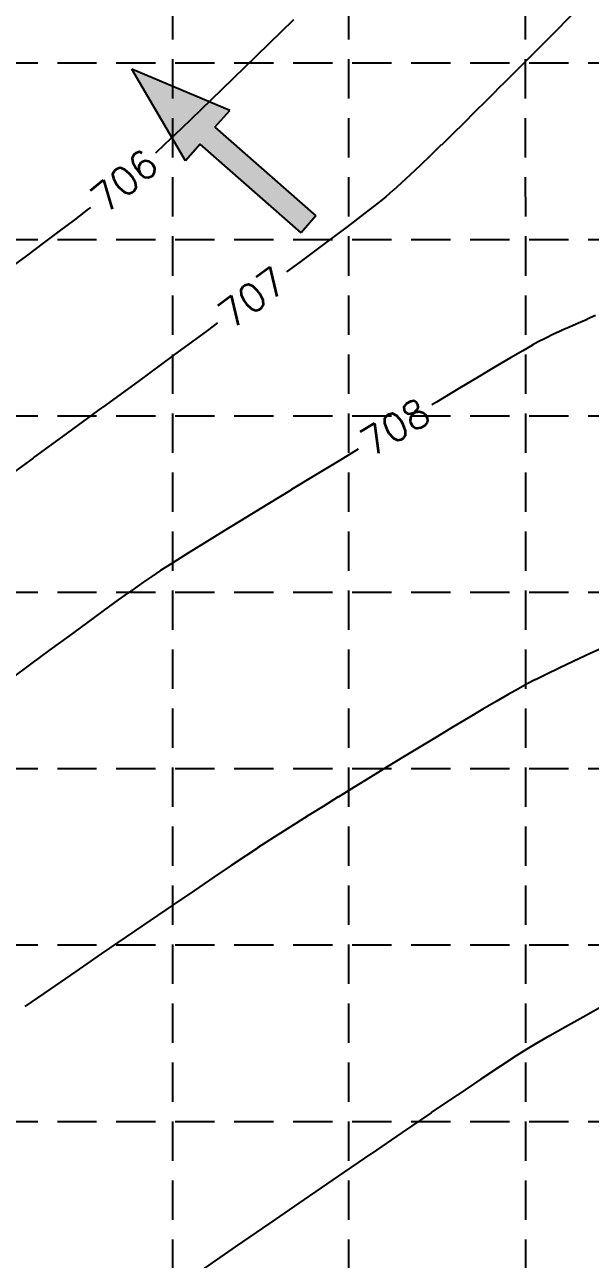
# Model space of a CAD drawing. Extents: x 5513 to 6525, y 3862 to 5479.
# Drawn here: x 5644.8 to 5725.7, y 4751.7 to 4928.2 of the extents above; entities that cross this region are included whole.
import ezdxf

# ---------------------------------------------------------------- set-up
doc = ezdxf.new("R2010")
doc.units = 0
doc.header["$LTSCALE"] = 50
doc.header["$MEASUREMENT"] = 0
doc.linetypes.add('HIDDEN', pattern=[0.375, 0.25, -0.125])
for name, color, linetype in [('C-DRNG-FLOW-ARRW', 7, 'Continuous'), ('CONT-MJR', 6, 'Continuous'), ('CONT-MNR', 14, 'Continuous'), ('GRID', 254, 'HIDDEN')]:
    doc.layers.add(name, color=color, linetype=linetype)
doc.styles.add('L80', font='simplex', dxfattribs={"height": 4})

# ---------------------------------------------------------------- blocks, each defined once
blk = doc.blocks.new('tf')
for p, q in [((0.0358, 0.1557), (-0.0842, 0.0957)), ((0.0358, 0.1157), (0.0358, 0.1557)), ((0.0358, 0.1157), (0.1958, 0.1157)), ((0.1958, 0.1157), (0.1958, 0.0757)), ((0.0358, 0.0357), (-0.0842, 0.0957)), ((0.0358, 0.0757), (0.0358, 0.0357)), ((0.1958, 0.0757), (0.0358, 0.0757))]:
    blk.add_line(p, q)
for points in [[(0.0358, 0.1557), (0.0358, 0.0357), (-0.0842, 0.0957), (0.0358, 0.0357)], [(0.1958, 0.0757), (0.1958, 0.1157), (0.0358, 0.0757), (0.0358, 0.1157)]]:
    blk.add_solid(points)

msp = doc.modelspace()

# ---------------------------------------------------------------- linework, layer by layer
at = {"layer": 'CONT-MJR', "color": 42, "elevation": 710}
for points in [[(5727.6, 4787.95), (5724.73, 4786.37)], [(5722.16, 4784.94), (5719.93, 4783.69)], [(5716.66, 4781.79), (5715.12, 4780.81)], [(5710.1, 4777.5), (5706.77, 4775.26)], [(5694.37, 4766.83), (5689.68, 4763.62)], [(5689.68, 4763.62), (5684.83, 4760.29)], [(5684.83, 4760.29), (5679.9, 4756.9)], [(5674.95, 4753.5), (5670.07, 4750.14)]]:
    msp.add_lwpolyline(points, dxfattribs=at)
at = {"layer": 'CONT-MJR', "color": 42, "extrusion": (0.485242, -0.87438, 0), "elevation": -1407.22}
msp.add_lwpolyline([(7328.14, 710), (7325.2, 710)], dxfattribs=at)
at = {"layer": 'CONT-MJR', "color": 42, "extrusion": (0.497467, -0.867483, 0), "elevation": -1304.29}
msp.add_lwpolyline([(7341.66, 710), (7339.53, 710)], dxfattribs=at)
at = {"layer": 'CONT-MJR', "color": 42, "extrusion": (0.509933, -0.860214, 0), "elevation": -1198.25}
msp.add_lwpolyline([(7357.59, 710), (7355.94, 710)], dxfattribs=at)
at = {"layer": 'CONT-MJR', "color": 42, "extrusion": (0.547516, -0.836795, 0), "elevation": -871.44}
msp.add_lwpolyline([(7399.95, 710), (7397.31, 710)], dxfattribs=at)
at = {"layer": 'CONT-MJR', "color": 42, "extrusion": (0.554109, -0.832444, 0), "elevation": -812.98}
msp.add_lwpolyline([(7403.96, 710), (7400.59, 710)], dxfattribs=at)
at = {"layer": 'CONT-MJR', "color": 42, "extrusion": (-0.560571, 0.828107, 0), "elevation": 755.38}
msp.add_lwpolyline([(-7402.68, 710), (-7398.12, 710)], dxfattribs=at)
at = {"layer": 'CONT-MJR', "color": 42, "extrusion": (-0.562389, 0.826873, 0), "elevation": 739.11}
msp.add_lwpolyline([(-7399.76, 710), (-7394.73, 710)], dxfattribs=at)
at = {"layer": 'CONT-MJR', "color": 42, "extrusion": (0.563743, -0.82595, 0), "elevation": -727}
msp.add_lwpolyline([(7395.93, 710), (7390.54, 710)], dxfattribs=at)
at = {"layer": 'CONT-MJR', "color": 42, "extrusion": (0.566837, -0.82383, 0), "elevation": -699.3}
msp.add_lwpolyline([(7375.66, 710), (7369.66, 710)], dxfattribs=at)
at = {"layer": 'CONT-MNR', "color": 42, "extrusion": (0.710868, -0.703325, 0), "elevation": 601.22}
msp.add_lwpolyline([(7531.59, 707), (7527.56, 707)], dxfattribs=at)
at = {"layer": 'CONT-MNR', "color": 42, "extrusion": (0.697703, -0.716387, 0), "elevation": 434.23}
msp.add_lwpolyline([(7510.35, 706), (7505.39, 706)], dxfattribs=at)
at = {"layer": 'CONT-MNR', "color": 42, "extrusion": (0.710019, -0.704182, 0), "elevation": 592.15}
msp.add_lwpolyline([(7528.28, 707), (7525.38, 707)], dxfattribs=at)
at = {"layer": 'CONT-MNR', "color": 42, "extrusion": (0.696687, -0.717375, 0), "elevation": 423.59}
msp.add_lwpolyline([(7506, 706), (7501.21, 706)], dxfattribs=at)
at = {"layer": 'CONT-MNR', "color": 42, "extrusion": (0.704823, -0.709383, 0), "elevation": 536.81}
msp.add_lwpolyline([(7527.9, 707), (7526.53, 707)], dxfattribs=at)
at = {"layer": 'CONT-MNR', "color": 42, "extrusion": (0.707582, -0.706631, 0), "elevation": 566.14}
msp.add_lwpolyline([(7527.38, 707), (7525.75, 707)], dxfattribs=at)
at = {"layer": 'CONT-MNR', "color": 42, "extrusion": (0.707129, -0.707085, 0), "elevation": 561.31}
msp.add_lwpolyline([(7523.15, 707), (7521.37, 707)], dxfattribs=at)
at = {"layer": 'CONT-MNR', "color": 42, "extrusion": (0.706424, -0.707789, 0), "elevation": 553.81}
msp.add_lwpolyline([(7525.3, 707), (7523.71, 707)], dxfattribs=at)
at = {"layer": 'CONT-MNR', "color": 42, "extrusion": (0.695418, -0.718605, 0), "elevation": 410.33}
msp.add_lwpolyline([(7501.95, 706), (7497.42, 706)], dxfattribs=at)
at = {"layer": 'CONT-MNR', "color": 42, "extrusion": (0.707238, -0.706976, 0), "elevation": 562.47}
msp.add_lwpolyline([(7521.28, 707), (7519.35, 707)], dxfattribs=at)
at = {"layer": 'CONT-MNR', "color": 42, "extrusion": (0.706893, -0.70732, 0), "elevation": 558.8}
msp.add_lwpolyline([(7519.62, 707), (7517.56, 707)], dxfattribs=at)
at = {"layer": 'CONT-MNR', "color": 42, "extrusion": (-0.693787, 0.72018, 0), "elevation": -393.33}
msp.add_lwpolyline([(-7498.33, 706), (-7494.13, 706)], dxfattribs=at)
at = {"layer": 'CONT-MNR', "color": 42}
for points, elevation in [([(5712.33, 4918.86), (5710.81, 4917.33)], 707), ([(5670.01, 4916.06), (5667.25, 4913.42)], 706), ([(5664.82, 4911.11), (5663.54, 4909.9)], 706), ([(5701.4, 4908.12), (5699.99, 4906.79)], 707), ([(5697.51, 4904.52), (5696.48, 4903.62)], 707), ([(5693.49, 4901.28), (5690.95, 4899.36)], 707), ([(5647.48, 4896.99), (5645.08, 4895.21)], 706), ([(5687.82, 4897.02), (5684.18, 4894.31)], 707), ([(5645.08, 4895.21), (5642.63, 4893.39)], 706), ([(5722.84, 4885.06), (5721.64, 4884.53)], 708), ([(5717.45, 4882.42), (5716.1, 4881.64)], 708), ([(5719.36, 4883.45), (5718.3, 4882.9)], 708), ([(5716.1, 4881.64), (5714.31, 4880.6)], 708), ([(5712.13, 4879.31), (5709.61, 4877.81)], 708), ([(5655.99, 4873.54), (5650.97, 4869.87)], 707), ([(5646.06, 4866.29), (5641.34, 4862.86)], 707), ([(5668.13, 4852.62), (5666.01, 4851.29)], 708), ([(5663.01, 4849.37), (5661.75, 4848.5)], 708), ([(5661.75, 4848.5), (5660.14, 4847.37)], 708), ([(5653.69, 4842.7), (5651.13, 4840.83)], 708), ([(5651.13, 4840.83), (5648.45, 4838.85)], 708), ([(5725.74, 4838.33), (5723.38, 4837.23)], 709), ([(5716.7, 4833.99), (5715.47, 4833.31)], 709), ([(5706.14, 4827.86), (5703.86, 4826.49)], 709), ([(5708.33, 4829.17), (5706.14, 4827.86)], 709), ([(5703.86, 4826.49), (5701.5, 4825.06)], 709), ([(5701.5, 4825.06), (5699.1, 4823.61)], 709), ([(5694.3, 4820.67), (5691.95, 4819.23)], 709), ([(5696.69, 4822.14), (5694.3, 4820.67)], 709), ([(5683.63, 4814.05), (5681.96, 4813)], 709), ([(5680.52, 4812.09), (5679.33, 4811.32)], 709), ([(5678.13, 4810.53), (5676.45, 4809.42)], 709), ([(5671.9, 4806.36), (5669.12, 4804.47)], 709), ([(5662.78, 4800.17), (5659.34, 4797.82)], 709), ([(5659.34, 4797.82), (5655.77, 4795.39)], 709)]:
    msp.add_lwpolyline(points, dxfattribs=dict(at, elevation=elevation))
at = {"layer": 'CONT-MNR', "color": 42, "extrusion": (0.705051, -0.709156, 0), "elevation": 539.25}
msp.add_lwpolyline([(7516.82, 707), (7514.6, 707)], dxfattribs=at)
at = {"layer": 'CONT-MNR', "color": 42, "extrusion": (0.701617, -0.712554, 0), "elevation": 502.95}
msp.add_lwpolyline([(7514.87, 707), (7512.61, 707)], dxfattribs=at)
at = {"layer": 'CONT-MNR', "color": 42, "extrusion": (0.703554, -0.710642, 0), "elevation": 523.4}
msp.add_lwpolyline([(7515.72, 707), (7513.47, 707)], dxfattribs=at)
at = {"layer": 'CONT-MNR', "color": 42, "extrusion": (0.68856, -0.725179, 0), "elevation": 339.14}
msp.add_lwpolyline([(7492.96, 706), (7489.6, 706)], dxfattribs=at)
at = {"layer": 'CONT-MNR', "color": 42, "extrusion": (-0.699153, 0.714972, 0), "elevation": -477.02}
msp.add_lwpolyline([(-7514.3, 707), (-7512.08, 707)], dxfattribs=at)
at = {"layer": 'CONT-MNR', "color": 42, "extrusion": (0.696025, -0.718017, 0), "elevation": 444.21}
msp.add_lwpolyline([(7514.09, 707), (7511.94, 707)], dxfattribs=at)
at = {"layer": 'CONT-MNR', "color": 42, "extrusion": (0.692018, -0.721881, 0), "elevation": 402.39}
msp.add_lwpolyline([(7514.29, 707), (7512.23, 707)], dxfattribs=at)
at = {"layer": 'CONT-MNR', "color": 42, "extrusion": (0.669967, -0.742391, 0), "elevation": 176.08}
msp.add_lwpolyline([(7517.23, 707), (7515.65, 707)], dxfattribs=at)
at = {"layer": 'CONT-MNR', "color": 42, "extrusion": (0.679774, -0.733422, 0), "elevation": 275.96}
msp.add_lwpolyline([(7516, 707), (7514.23, 707)], dxfattribs=at)
at = {"layer": 'CONT-MNR', "color": 42, "extrusion": (0.625363, -0.780334, 0), "elevation": -264.09}
msp.add_lwpolyline([(7511.7, 707), (7510.26, 707)], dxfattribs=at)
at = {"layer": 'CONT-MNR', "color": 42, "extrusion": (-0.606752, 0.794891, 0), "elevation": 465.92}
msp.add_lwpolyline([(-7468.54, 706), (-7465.99, 706)], dxfattribs=at)
at = {"layer": 'CONT-MNR', "color": 42, "extrusion": (0.611141, -0.791522, 0), "elevation": -424.59}
msp.add_lwpolyline([(7471.37, 706), (7471, 706)], dxfattribs=at)
at = {"layer": 'CONT-MNR', "color": 42, "extrusion": (-0.609983, 0.792415, 0), "elevation": 410.92}
msp.add_lwpolyline([(-7503.66, 707), (-7501.3, 707)], dxfattribs=at)
at = {"layer": 'CONT-MNR', "color": 42, "extrusion": (0.603175, -0.797609, 0), "elevation": -499.45}
msp.add_lwpolyline([(7463.83, 706), (7461.1, 706)], dxfattribs=at)
at = {"layer": 'CONT-MNR', "color": 42, "extrusion": (-0.600122, 0.799908, 0), "elevation": 527.97}
msp.add_lwpolyline([(-7459.13, 706), (-7456.26, 706)], dxfattribs=at)
at = {"layer": 'CONT-MNR', "color": 42, "extrusion": (-0.599913, 0.800065, 0), "elevation": 505.74}
msp.add_lwpolyline([(-7492.32, 707), (-7488.41, 707)], dxfattribs=at)
at = {"layer": 'CONT-MNR', "color": 42, "extrusion": (0.595868, -0.803083, 0), "elevation": -543.51}
msp.add_lwpolyline([(7481.23, 707), (7478.88, 707)], dxfattribs=at)
at = {"layer": 'CONT-MNR', "color": 42, "extrusion": (0.398522, -0.917159, 0), "elevation": -2199.7}
msp.add_lwpolyline([(7198.21, 708), (7196.88, 708)], dxfattribs=at)
at = {"layer": 'CONT-MNR', "color": 42, "extrusion": (-0.40005, 0.916493, 0), "elevation": 2187.71}
msp.add_lwpolyline([(-7203.2, 708), (-7201.87, 708)], dxfattribs=at)
at = {"layer": 'CONT-MNR', "color": 42, "extrusion": (0.592525, -0.805552, 0), "elevation": -574.56}
msp.add_lwpolyline([(7462.48, 707), (7456.4, 707)], dxfattribs=at)
at = {"layer": 'CONT-MNR', "color": 42, "extrusion": (0.593469, -0.804857, 0), "elevation": -565.8}
msp.add_lwpolyline([(7464.94, 707), (7463.15, 707)], dxfattribs=at)
at = {"layer": 'CONT-MNR', "color": 42, "extrusion": (-0.419762, 0.907634, 0), "elevation": 2031.63}
msp.add_lwpolyline([(-7243.5, 708), (-7242.22, 708)], dxfattribs=at)
at = {"layer": 'CONT-MNR', "color": 42, "extrusion": (-0.401188, 0.915996, 0), "elevation": 2178.76}
msp.add_lwpolyline([(-7203.25, 708), (-7201.92, 708)], dxfattribs=at)
at = {"layer": 'CONT-MNR', "color": 42, "extrusion": (-0.487766, 0.872974, 0), "elevation": 1473.46}
msp.add_lwpolyline([(-7373.64, 708), (-7372.66, 708)], dxfattribs=at)
at = {"layer": 'CONT-MNR', "color": 42, "extrusion": (0.436423, -0.899741, 0), "elevation": -1897.78}
msp.add_lwpolyline([(7278.44, 708), (7277.2, 708)], dxfattribs=at)
at = {"layer": 'CONT-MNR', "color": 42, "extrusion": (0.59166, -0.806188, 0), "elevation": -582.56}
msp.add_lwpolyline([(7455.78, 707), (7449.55, 707)], dxfattribs=at)
at = {"layer": 'CONT-MNR', "color": 42, "extrusion": (0.509014, -0.860759, 0), "elevation": -1292.35}
msp.add_lwpolyline([(7402.93, 708), (7400.4, 708)], dxfattribs=at)
at = {"layer": 'CONT-MNR', "color": 42, "extrusion": (0.590829, -0.806797, 0), "elevation": -590.24}
msp.add_lwpolyline([(7448.94, 707), (7442.67, 707)], dxfattribs=at)
at = {"layer": 'CONT-MNR', "color": 42, "extrusion": (-0.512671, 0.858585, 0), "elevation": 1260.86}
msp.add_lwpolyline([(-7402.89, 708), (-7399.61, 708)], dxfattribs=at)
at = {"layer": 'CONT-MNR', "color": 42, "extrusion": (0.513911, -0.857844, 0), "elevation": -1250.17}
msp.add_lwpolyline([(7401.43, 708), (7397.86, 708)], dxfattribs=at)
at = {"layer": 'CONT-MNR', "color": 42, "extrusion": (-0.514964, 0.857212, 0), "elevation": 1241.08}
msp.add_lwpolyline([(-7399.39, 708), (-7398.62, 708)], dxfattribs=at)
at = {"layer": 'CONT-MNR', "color": 42, "extrusion": (0.58911, -0.808053, 0), "elevation": -606.08}
msp.add_lwpolyline([(7435.17, 707), (7429.09, 707)], dxfattribs=at)
at = {"layer": 'CONT-MNR', "color": 42, "extrusion": (0.517681, -0.855573, 0), "elevation": -1217.62}
msp.add_lwpolyline([(7390.23, 708), (7387.3, 708)], dxfattribs=at)
at = {"layer": 'CONT-MNR', "color": 42, "extrusion": (0.518587, -0.855025, 0), "elevation": -1209.8}
msp.add_lwpolyline([(7388.58, 708), (7384.44, 708)], dxfattribs=at)
at = {"layer": 'CONT-MNR', "color": 42, "extrusion": (-0.519556, 0.854436, 0), "elevation": 1201.43}
msp.add_lwpolyline([(-7385.81, 708), (-7381.73, 708)], dxfattribs=at)
at = {"layer": 'CONT-MNR', "color": 42, "extrusion": (0.520634, -0.85378, 0), "elevation": -1192.11}
msp.add_lwpolyline([(7383.24, 708), (7379.28, 708)], dxfattribs=at)
at = {"layer": 'CONT-MNR', "color": 42, "extrusion": (-0.521881, 0.853018, 0), "elevation": 1181.33}
msp.add_lwpolyline([(-7381.02, 708), (-7377.23, 708)], dxfattribs=at)
at = {"layer": 'CONT-MNR', "color": 42, "extrusion": (-0.523381, 0.852099, 0), "elevation": 1168.34}
msp.add_lwpolyline([(-7379.3, 708), (-7375.75, 708)], dxfattribs=at)
at = {"layer": 'CONT-MNR', "color": 42, "extrusion": (0.525269, -0.850936, 0), "elevation": -1151.99}
msp.add_lwpolyline([(7378.32, 708), (7375.06, 708)], dxfattribs=at)
at = {"layer": 'CONT-MNR', "color": 42, "extrusion": (0.527771, -0.849387, 0), "elevation": -1130.28}
msp.add_lwpolyline([(7378.42, 708), (7375.51, 708)], dxfattribs=at)
at = {"layer": 'CONT-MNR', "color": 42, "extrusion": (0.53681, -0.843703, 0), "elevation": -1051.48}
msp.add_lwpolyline([(7384.65, 708), (7382.61, 708)], dxfattribs=at)
at = {"layer": 'CONT-MNR', "color": 42, "extrusion": (0.546648, -0.837363, 0), "elevation": -965.01}
msp.add_lwpolyline([(7394.41, 708), (7392.89, 708)], dxfattribs=at)
at = {"layer": 'CONT-MNR', "color": 42, "extrusion": (0.582088, -0.813125, 0), "elevation": -646.82}
msp.add_lwpolyline([(7424, 708), (7421.65, 708)], dxfattribs=at)
at = {"layer": 'CONT-MNR', "color": 42, "extrusion": (-0.586282, 0.810107, 0), "elevation": 608.47}
msp.add_lwpolyline([(-7424.9, 708), (-7422.23, 708)], dxfattribs=at)
at = {"layer": 'CONT-MNR', "color": 42, "extrusion": (0.589179, -0.808003, 0), "elevation": -581.88}
msp.add_lwpolyline([(7424.36, 708), (7421.41, 708)], dxfattribs=at)
at = {"layer": 'CONT-MNR', "color": 42, "extrusion": (0.593956, -0.804498, 0), "elevation": -537.92}
msp.add_lwpolyline([(7418.23, 708), (7414.78, 708)], dxfattribs=at)
at = {"layer": 'CONT-MNR', "color": 42, "extrusion": (0.417745, -0.908564, 0), "elevation": -2004.03}
msp.add_lwpolyline([(7226.21, 709), (7223.39, 709)], dxfattribs=at)
at = {"layer": 'CONT-MNR', "color": 42, "extrusion": (-0.594801, 0.803873, 0), "elevation": 530.13}
msp.add_lwpolyline([(-7415.34, 708), (-7411.84, 708)], dxfattribs=at)
at = {"layer": 'CONT-MNR', "color": 42, "extrusion": (-0.424953, 0.905215, 0), "elevation": 1946.57}
msp.add_lwpolyline([(-7236.49, 709), (-7234.15, 709)], dxfattribs=at)
at = {"layer": 'CONT-MNR', "color": 42, "extrusion": (0.441343, -0.897338, 0), "elevation": -1814.72}
msp.add_lwpolyline([(7266.31, 709), (7264.6, 709)], dxfattribs=at)
at = {"layer": 'CONT-MNR', "color": 42, "extrusion": (0.43134, -0.902189, 0), "elevation": -1895.39}
msp.add_lwpolyline([(7247.73, 709), (7245.68, 709)], dxfattribs=at)
at = {"layer": 'CONT-MNR', "color": 42, "extrusion": (0.492283, -0.870435, 0), "elevation": -1393.46}
msp.add_lwpolyline([(7354.3, 709), (7352.6, 709)], dxfattribs=at)
at = {"layer": 'CONT-MNR', "color": 42, "extrusion": (0.458493, -0.888698, 0), "elevation": -1674.89}
msp.add_lwpolyline([(7298.11, 709), (7296.78, 709)], dxfattribs=at)
at = {"layer": 'CONT-MNR', "color": 42, "extrusion": (-0.505219, 0.862991, 0), "elevation": 1283.58}
msp.add_lwpolyline([(-7370.61, 709), (-7368.41, 709)], dxfattribs=at)
at = {"layer": 'CONT-MNR', "color": 42, "extrusion": (-0.499853, 0.86611, 0), "elevation": 1329.3}
msp.add_lwpolyline([(-7364.47, 709), (-7362.5, 709)], dxfattribs=at)
at = {"layer": 'CONT-MNR', "color": 42, "extrusion": (0.509254, -0.860616, 0), "elevation": -1249.07}
msp.add_lwpolyline([(7374.34, 709), (7371.95, 709)], dxfattribs=at)
at = {"layer": 'CONT-MNR', "color": 42, "extrusion": (0.520857, -0.853644, 0), "elevation": -1149.22}
msp.add_lwpolyline([(7377.41, 709), (7374.59, 709)], dxfattribs=at)
at = {"layer": 'CONT-MNR', "color": 42, "extrusion": (-0.5255, 0.850793, 0), "elevation": 1109.04}
msp.add_lwpolyline([(-7375.18, 709), (-7372.51, 709)], dxfattribs=at)
at = {"layer": 'CONT-MNR', "color": 42, "extrusion": (0.527071, -0.849822, 0), "elevation": -1095.43}
msp.add_lwpolyline([(7374.55, 709), (7372, 709)], dxfattribs=at)
at = {"layer": 'CONT-MNR', "color": 42, "extrusion": (-0.528769, 0.848766, 0), "elevation": 1080.69}
msp.add_lwpolyline([(-7374.18, 709), (-7371.79, 709)], dxfattribs=at)
at = {"layer": 'CONT-MNR', "color": 42, "extrusion": (-0.530703, 0.847558, 0), "elevation": 1063.87}
msp.add_lwpolyline([(-7374.23, 709), (-7372.03, 709)], dxfattribs=at)
at = {"layer": 'CONT-MNR', "color": 42, "extrusion": (-0.536095, 0.844158, 0), "elevation": 1016.86}
msp.add_lwpolyline([(-7376.7, 709), (-7374.99, 709)], dxfattribs=at)
at = {"layer": 'CONT-MNR', "color": 42, "extrusion": (0.548584, -0.836095, 0), "elevation": -907.14}
msp.add_lwpolyline([(7387.88, 709), (7386.44, 709)], dxfattribs=at)
at = {"layer": 'CONT-MNR', "color": 42, "extrusion": (0.556962, -0.830538, 0), "elevation": -832.84}
msp.add_lwpolyline([(7393.18, 709), (7390.66, 709)], dxfattribs=at)
at = {"layer": 'CONT-MNR', "color": 42, "extrusion": (-0.558887, 0.829244, 0), "elevation": 815.69}
msp.add_lwpolyline([(-7392.57, 709), (-7389.6, 709)], dxfattribs=at)
at = {"layer": 'CONT-MNR', "color": 42, "extrusion": (0.561451, -0.82751, 0), "elevation": -792.82}
msp.add_lwpolyline([(7388.73, 709), (7385.03, 709)], dxfattribs=at)
at = {"layer": 'CONT-MNR', "color": 42, "extrusion": (-0.562442, 0.826837, 0), "elevation": 783.97}
msp.add_lwpolyline([(-7385.98, 709), (-7382.02, 709)], dxfattribs=at)
at = {"layer": 'CONT-MNR', "color": 42, "extrusion": (-0.565118, 0.82501, 0), "elevation": 760.06}
msp.add_lwpolyline([(-7376.03, 709), (-7371.62, 709)], dxfattribs=at)
at = {"layer": 'CONT-MNR', "color": 42, "extrusion": (-0.566049, 0.824372, 0), "elevation": 751.74}
msp.add_lwpolyline([(-7372.47, 709), (-7368.03, 709)], dxfattribs=at)
at = {"layer": 'CONT-MNR', "color": 42, "extrusion": (-0.56706, 0.823677, 0), "elevation": 742.7}
msp.add_lwpolyline([(-7368.94, 709), (-7364.53, 709)], dxfattribs=at)
at = {"layer": 'GRID', "color": 253, "linetype": 'HIDDEN', "ltscale": 0.45}
for p, q in [((5666.1, 3989.55), (5665.99, 5451.56)), ((5691.16, 3989.55), (5691.24, 5451.52)), ((5716.58, 3989.55), (5716.44, 5451.42)), ((5539.82, 4922.77), (6498.25, 4922.77)), ((5539.82, 4897.55), (6498.25, 4897.55)), ((5539.82, 4872.33), (6498.25, 4872.33)), ((5539.82, 4847.11), (6498.25, 4847.11)), ((5539.82, 4821.89), (6498.25, 4821.89)), ((5539.82, 4796.67), (6498.25, 4796.67)), ((5539.82, 4771.44), (6498.25, 4771.44))]:
    msp.add_line(p, q, dxfattribs=at)

# ---------------------------------------------------------------- block references
at = {"layer": 'C-DRNG-FLOW-ARRW', "color": 7, "xscale": 120.0000000007306, "yscale": 80, "zscale": 80, "rotation": 318.703258231511}
msp.add_blockref('tf', (5662.72, 4909.46), dxfattribs=at)

# ---------------------------------------------------------------- texts
at = {"layer": 'CONT-MNR', "color": 42, "char_height": 4, "width": 15.0476, "attachment_point": 1, "style": 'L80'}
for s, insert, rotation in [('\\Fsimplex.shx;\\W1.0000000000;\\T1.0000000000;\\o\\l706', (5653.86, 4904.2, 706), 39.541), ('\\Fsimplex.shx;\\W1.0000000000;\\T1.0000000000;\\o\\l707', (5672.04, 4887.8, 707), 36.4808), ('\\Fsimplex.shx;\\W1.0000000000;\\T1.0000000000;\\o\\l708', (5692.37, 4869.79, 708), 31.0583)]:
    msp.add_mtext(s, dxfattribs=dict(at, insert=insert, rotation=rotation))

doc.saveas('drawing.dxf')
